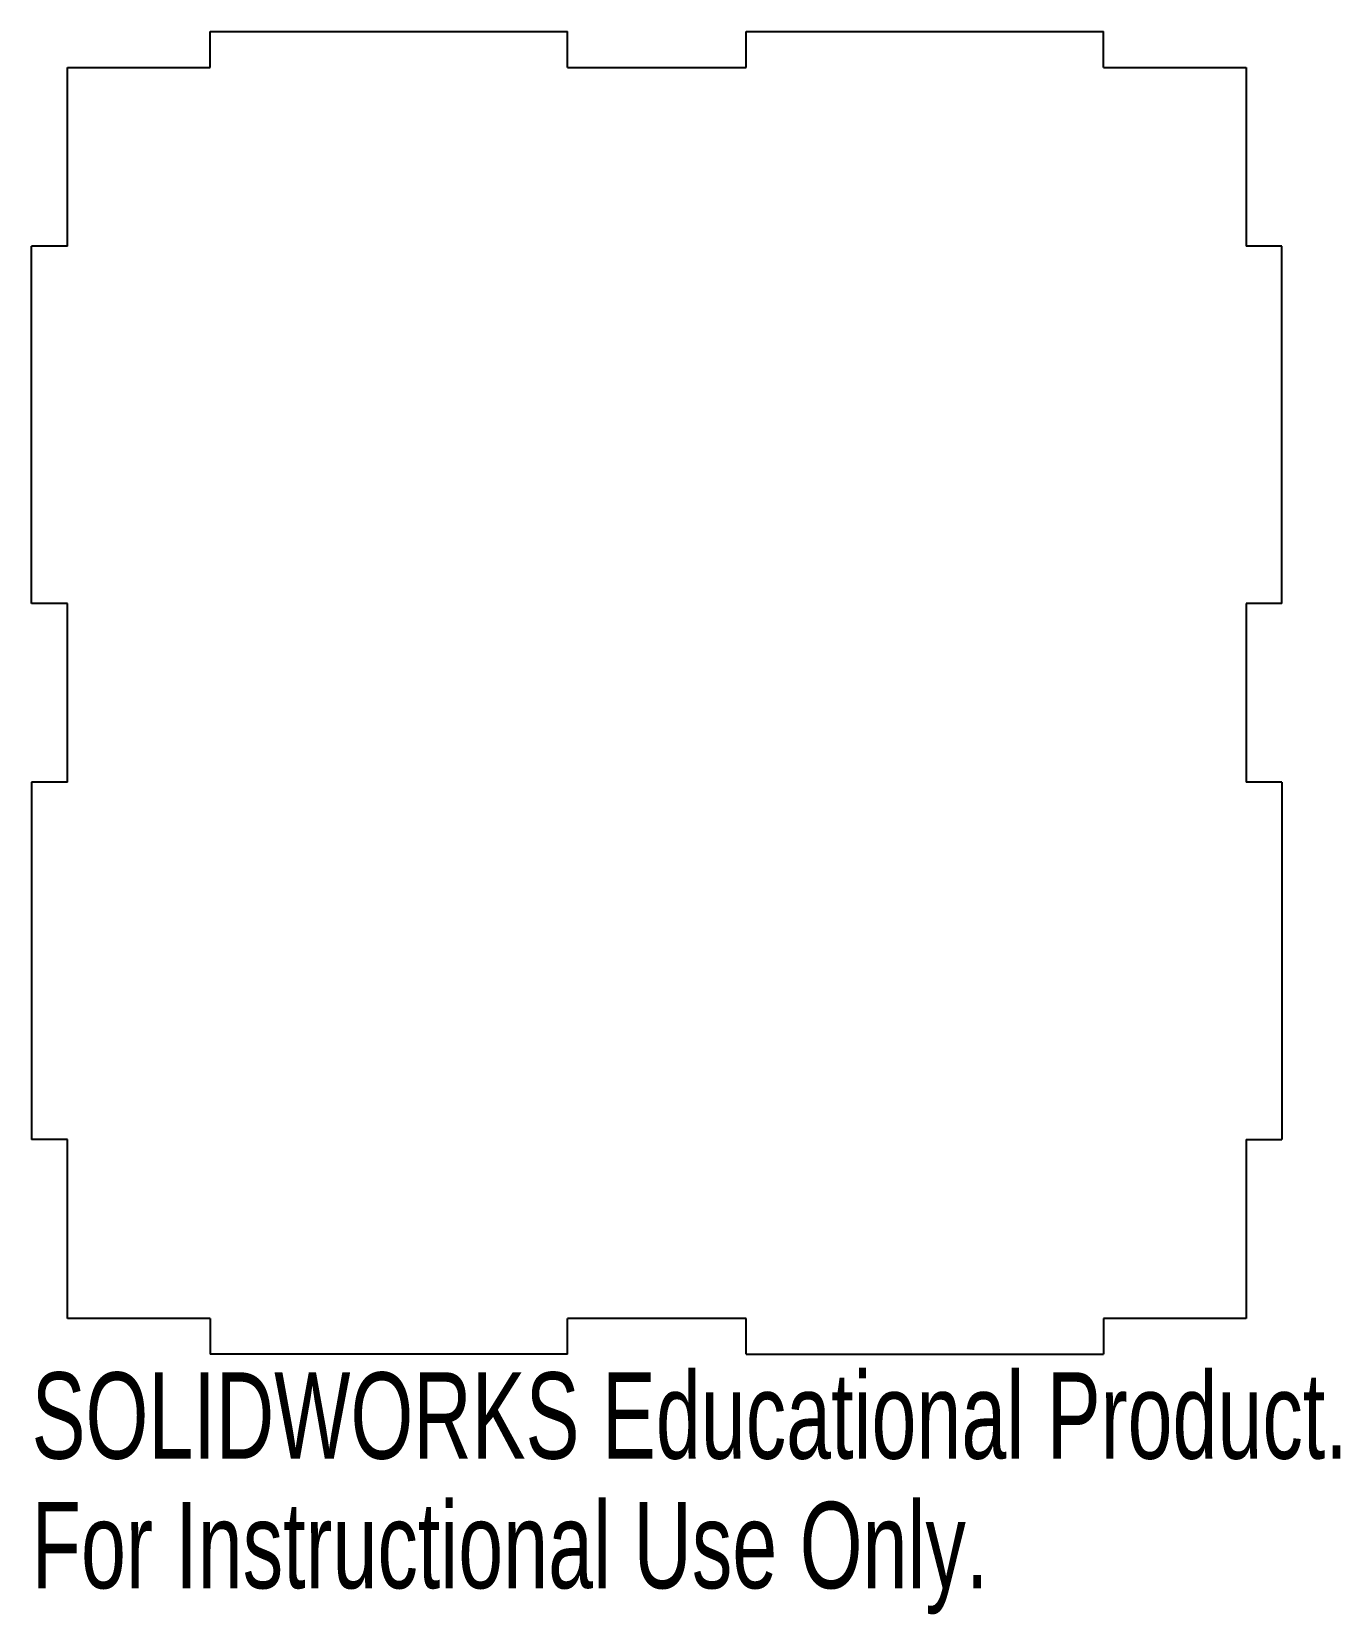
# Model space of a CAD drawing. Header units: millimetres. Extents: x -35 to 38.3, y -51.6 to 37.
import ezdxf

# ---------------------------------------------------------------- set-up
doc = ezdxf.new("R2010")
doc.units = ezdxf.units.MM
doc.styles.add('SLDTEXTSTYLE0', font='TXT', dxfattribs={"width": 0.7})

msp = doc.modelspace()

# ---------------------------------------------------------------- linework, layer by layer
at = {"color": 7, "linetype": 'Continuous', "lineweight": 25}
for p, q in [((-25, 35), (-25, 37)), ((-25, 37), (-5, 37)), ((-5, 35), (-5, 37)), ((5, 35), (5, 37)), ((5, 37), (25, 37)), ((25, 35), (25, 37)), ((-33, 25), (-33, 35)), ((-33, 35), (-25, 35)), ((-5, 35), (5, 35)), ((25, 35), (33, 35)), ((33, 35), (33, 25)), ((-33, 25), (-35, 25)), ((-35, 5), (-35, 25)), ((35, 25), (33, 25)), ((35, 5), (35, 25)), ((-33, 5), (-35, 5)), ((-33, -5), (-33, 5)), ((35, 5), (33, 5)), ((33, 5), (33, -5)), ((-35, -5), (-35, -25)), ((-33, -5), (-35, -5)), ((35, -5), (33, -5)), ((35, -5), (35, -25)), ((-33, -25), (-35, -25)), ((-33, -35), (-33, -25)), ((33, -25), (35, -25)), ((33, -25), (33, -35)), ((-25, -35), (-33, -35)), ((-25, -35), (-25, -37)), ((5, -35), (-5, -35)), ((-5, -37), (-5, -35)), ((5, -37), (5, -35)), ((33, -35), (25, -35)), ((25, -35), (25, -37)), ((-5, -37), (-25, -37)), ((5, -37), (25, -37))]:
    msp.add_line(p, q, dxfattribs=at)

# ---------------------------------------------------------------- texts
at = {"color": 7, "linetype": 'Continuous', "char_height": 4.83362, "attachment_point": 1, "style": 'SLDTEXTSTYLE0'}
for s, insert in [('SOLIDWORKS Educational Product.', (-35, -38.02)), ('For Instructional Use Only.', (-35, -45.27))]:
    msp.add_mtext(s, dxfattribs=dict(at, insert=insert))

doc.saveas('drawing.dxf')
